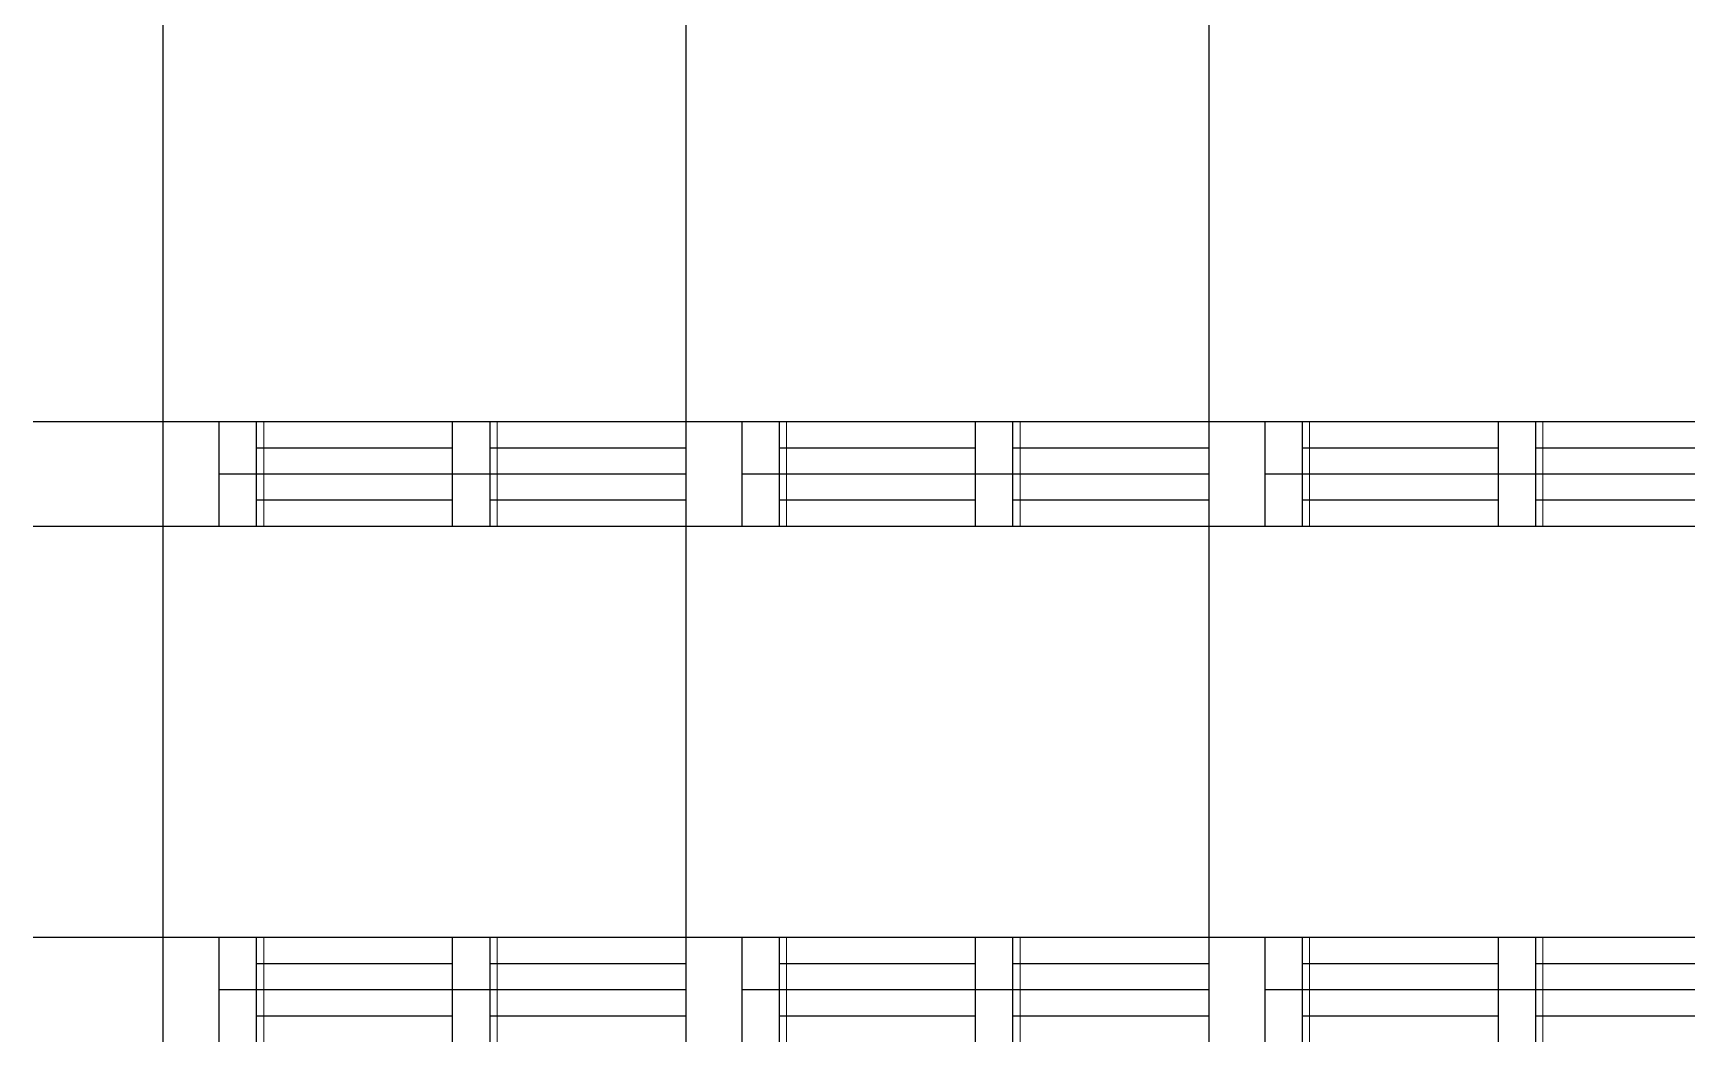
# Model space of a CAD drawing. Header units: millimetres. Extents: x 38 to 24868, y -11128 to 6117.
# Drawn here: x 16838 to 21266, y -11128 to -8427 of the extents above; entities that cross this region are included whole.
import ezdxf

# ---------------------------------------------------------------- set-up
doc = ezdxf.new("R2010")
doc.units = ezdxf.units.MM
doc.layers.add('A-XXXX-NPLT', color=144, linetype='CONTINUOUS', lineweight=15, plot=False)
doc.layers.add('A-XXXX-TABL', color=7, linetype='CONTINUOUS', lineweight=25)

# ---------------------------------------------------------------- blocks, each defined once
blk = doc.blocks.new('table')
at = {"layer": 'A-XXXX-NPLT'}
for p, q in [((413.2, -2175.2), (413.2, -2035.2)), ((725.7, -2175.2), (725.7, -2035.2)), ((1113.2, -2175.2), (1113.2, -2035.2)), ((1425.7, -2175.2), (1425.7, -2035.2)), ((1813.2, -2175.2), (1813.2, -2035.2)), ((2125.7, -2175.2), (2125.7, -2035.2)), ((413.2, -2865.5), (413.2, -2725.5)), ((725.7, -2865.5), (725.7, -2725.5)), ((1113.2, -2865.5), (1113.2, -2725.5)), ((1425.7, -2865.5), (1425.7, -2725.5)), ((1813.2, -2865.5), (1813.2, -2725.5)), ((2125.7, -2865.5), (2125.7, -2725.5))]:
    blk.add_line(p, q, dxfattribs=at)
at = {"layer": 'A-XXXX-TABL'}
for p, q in [((278.2, -104.5), (278.2, -2865.5)), ((978.2, -104.5), (978.2, -2865.5)), ((1678.2, -104.5), (1678.2, -2865.5)), ((104.5, -2035.2), (3778.2, -2035.2)), ((353.2, -2035.2), (353.2, -2175.2)), ((403.2, -2035.2), (403.2, -2175.2)), ((665.7, -2035.2), (665.7, -2175.2)), ((715.7, -2035.2), (715.7, -2175.2)), ((1053.2, -2035.2), (1053.2, -2175.2)), ((1103.2, -2035.2), (1103.2, -2175.2)), ((1365.7, -2035.2), (1365.7, -2175.2)), ((1415.7, -2035.2), (1415.7, -2175.2)), ((1753.2, -2035.2), (1753.2, -2175.2)), ((1803.2, -2035.2), (1803.2, -2175.2)), ((2065.7, -2035.2), (2065.7, -2175.2)), ((2115.7, -2035.2), (2115.7, -2175.2)), ((403.2, -2070.2), (665.7, -2070.2)), ((715.7, -2070.2), (978.2, -2070.2)), ((1103.2, -2070.2), (1365.7, -2070.2)), ((1415.7, -2070.2), (1678.2, -2070.2)), ((1803.2, -2070.2), (2065.7, -2070.2)), ((2115.7, -2070.2), (2378.2, -2070.2)), ((353.2, -2105.2), (978.2, -2105.2)), ((1053.2, -2105.2), (1678.2, -2105.2)), ((1753.2, -2105.2), (2378.2, -2105.2)), ((403.2, -2140.2), (665.7, -2140.2)), ((715.7, -2140.2), (978.2, -2140.2)), ((1103.2, -2140.2), (1365.7, -2140.2)), ((1415.7, -2140.2), (1678.2, -2140.2)), ((1803.2, -2140.2), (2065.7, -2140.2)), ((2115.7, -2140.2), (2378.2, -2140.2)), ((104.5, -2175.2), (3778.2, -2175.2)), ((104.5, -2725.5), (3778.2, -2725.5)), ((353.2, -2725.5), (353.2, -2865.5)), ((403.2, -2725.5), (403.2, -2865.5)), ((665.7, -2725.5), (665.7, -2865.5)), ((715.7, -2725.5), (715.7, -2865.5)), ((1053.2, -2725.5), (1053.2, -2865.5)), ((1103.2, -2725.5), (1103.2, -2865.5)), ((1365.7, -2725.5), (1365.7, -2865.5)), ((1415.7, -2725.5), (1415.7, -2865.5)), ((1753.2, -2725.5), (1753.2, -2865.5)), ((1803.2, -2725.5), (1803.2, -2865.5)), ((2065.7, -2725.5), (2065.7, -2865.5)), ((2115.7, -2725.5), (2115.7, -2865.5)), ((403.2, -2760.5), (665.7, -2760.5)), ((715.7, -2760.5), (978.2, -2760.5)), ((1103.2, -2760.5), (1365.7, -2760.5)), ((1415.7, -2760.5), (1678.2, -2760.5)), ((1803.2, -2760.5), (2065.7, -2760.5)), ((2115.7, -2760.5), (2378.2, -2760.5)), ((353.2, -2795.5), (978.2, -2795.5)), ((1053.2, -2795.5), (1678.2, -2795.5)), ((1753.2, -2795.5), (2378.2, -2795.5)), ((403.2, -2830.5), (665.7, -2830.5)), ((715.7, -2830.5), (978.2, -2830.5)), ((1103.2, -2830.5), (1365.7, -2830.5)), ((1415.7, -2830.5), (1678.2, -2830.5)), ((1803.2, -2830.5), (2065.7, -2830.5)), ((2115.7, -2830.5), (2378.2, -2830.5))]:
    blk.add_line(p, q, dxfattribs=at)

msp = doc.modelspace()

# ---------------------------------------------------------------- block references
at = {"layer": 'A-XXXX-TABL', "xscale": 2, "yscale": 2, "zscale": 2}
msp.add_blockref('table', (16629.1, -5396.8), dxfattribs=at)

doc.saveas('drawing.dxf')
